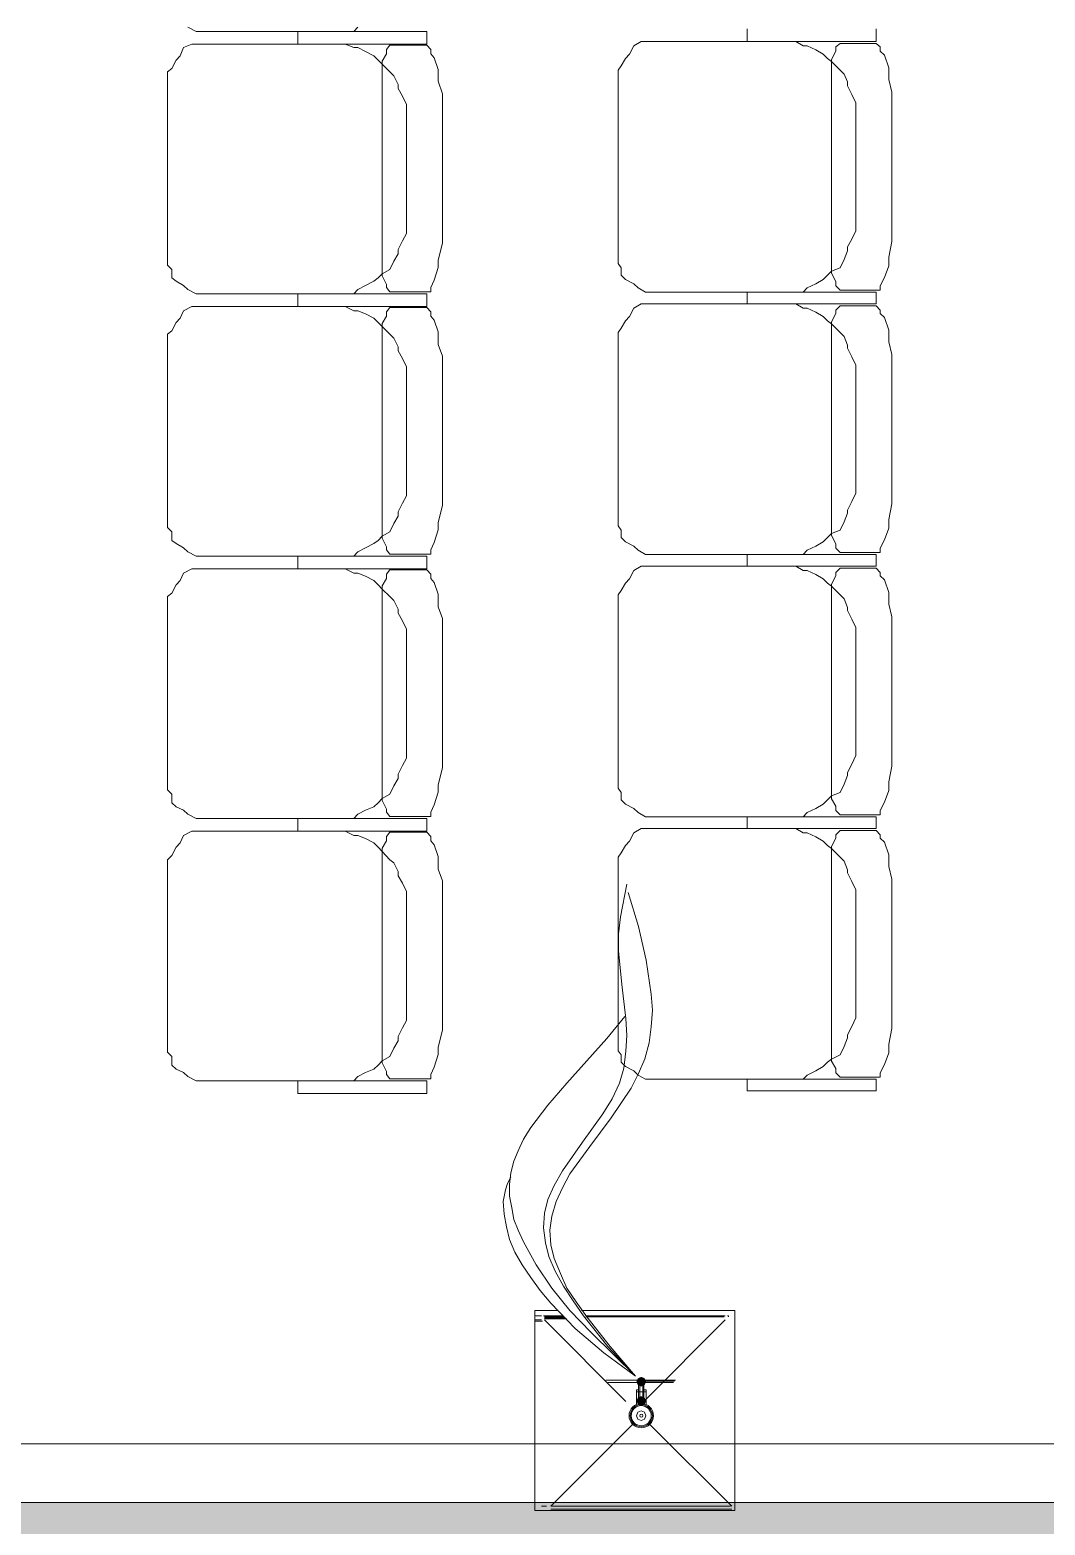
# Model space of a CAD drawing. Header units: millimetres. Extents: x 0 to 1189, y 0 to 841.
# Drawn here: x 506.08 to 525.12, y 312.58 to 340.6 of the extents above; entities that cross this region are included whole.
import ezdxf

# ---------------------------------------------------------------- set-up
doc = ezdxf.new("R2010")
doc.units = ezdxf.units.MM

msp = doc.modelspace()

# ---------------------------------------------------------------- hatches: boundary and pattern name
at = {"true_color": 0x7f7f7f}
h = msp.add_hatch(color=8, dxfattribs=at)
h.dxf.hatch_style = 2
h.paths.add_polyline_path([(517.60843, 315.204613), (517.634682, 315.268252), (517.60843, 315.331892), (517.544791, 315.358143), (517.481151, 315.331892), (517.4539, 315.267252), (517.480151, 315.203613), (517.543791, 315.177361)])
h = msp.add_hatch(color=8, dxfattribs=at)
h.dxf.hatch_style = 2
h.paths.add_polyline_path([(517.60743, 314.969892), (517.543791, 314.996143), (517.480151, 314.969892), (517.4539, 314.906252), (517.480151, 314.842612), (517.544791, 314.815361), (517.60843, 314.841612), (517.634682, 314.905252)])
at = {"true_color": 0xf1d696}
h = msp.add_hatch(color=41, dxfattribs=at)
h.dxf.hatch_style = 2
h.paths.add_polyline_path([(632.001966, 313.004249), (632.001966, 312.304248), (465.04971, 312.304248), (465.04971, 313.004249)])

# ---------------------------------------------------------------- linework, layer by layer
at = {"color": 8, "lineweight": 0, "true_color": 0x7f7f7f}
for points in [[(509.197778, 340.574291), (509.039778, 340.653291)], [(509.356778, 340.574291), (509.197778, 340.574291)], [(511.696782, 340.574291), (509.356778, 340.574291)], [(511.101781, 340.574291), (513.520785, 340.574291)], [(511.101781, 340.336291), (511.101781, 340.574291)], [(511.854782, 340.574291), (511.696782, 340.574291)], [(511.993782, 340.574291), (511.854782, 340.574291)], [(512.152782, 340.574291), (511.993782, 340.574291)], [(512.231783, 340.653291), (512.152782, 340.574291)], [(513.520785, 340.574291), (513.520785, 340.336291)], [(519.527794, 340.387291), (519.527794, 340.625291)], [(521.946797, 340.625291), (521.946797, 340.387291)], [(508.900777, 340.11829), (508.959778, 340.277291)], [(508.959778, 340.277291), (509.118778, 340.336291)], [(509.118778, 340.336291), (509.277778, 340.336291)], [(509.277778, 340.336291), (509.356778, 340.336291)], [(509.356778, 340.336291), (511.696782, 340.336291)], [(513.520785, 340.336291), (511.101781, 340.336291)], [(511.696782, 340.336291), (511.854782, 340.336291)], [(511.854782, 340.336291), (511.993782, 340.336291)], [(511.993782, 340.336291), (512.152782, 340.277291)], [(512.152782, 340.277291), (512.231783, 340.277291)], [(512.231783, 340.277291), (512.370783, 340.19729)], [(512.766783, 340.237291), (512.826783, 340.316291)], [(512.766783, 340.15829), (512.766783, 340.237291)], [(512.826783, 340.316291), (512.905784, 340.316291)], [(512.905784, 340.316291), (513.520785, 340.316291)], [(513.520785, 340.316291), (513.599785, 340.237291)], [(513.599785, 340.237291), (513.599785, 340.15829)], [(517.32679, 340.14929), (517.40679, 340.308291)], [(517.40679, 340.308291), (517.545791, 340.387291)], [(517.545791, 340.387291), (517.703791, 340.387291)], [(517.703791, 340.387291), (517.782791, 340.387291)], [(517.782791, 340.387291), (520.122795, 340.387291)], [(521.946797, 340.387291), (519.527794, 340.387291)], [(520.122795, 340.387291), (520.281795, 340.387291)], [(520.281795, 340.387291), (520.439795, 340.387291)], [(520.439795, 340.387291), (520.578795, 340.308291)], [(520.578795, 340.308291), (520.657795, 340.308291)], [(520.657795, 340.308291), (520.816796, 340.22829)], [(520.816796, 340.22829), (520.955796, 340.14929)], [(521.193796, 340.288291), (521.272796, 340.347291)], [(521.193796, 340.20829), (521.193796, 340.288291)], [(521.272796, 340.347291), (521.351797, 340.347291)], [(521.351797, 340.347291), (521.946797, 340.347291)], [(521.946797, 340.347291), (522.025798, 340.288291)], [(522.025798, 340.288291), (522.025798, 340.20829)], [(508.741777, 339.88029), (508.821777, 340.03929)], [(508.821777, 340.03929), (508.900777, 340.11829)], [(512.370783, 340.19729), (512.528783, 340.11829)], [(512.528783, 340.11829), (512.608783, 340.03929)], [(512.608783, 340.03929), (512.687783, 339.95929)], [(512.687783, 340.01929), (512.766783, 340.15829)], [(512.687783, 339.325289), (512.687783, 340.01929)], [(512.687783, 339.95929), (512.826783, 339.82029)], [(513.599785, 340.15829), (513.658785, 340.07829)], [(513.658785, 340.07829), (513.738785, 339.86029)], [(517.16879, 339.93129), (517.24779, 340.07029)], [(517.24779, 340.07029), (517.32679, 340.14929)], [(520.955796, 340.14929), (521.034796, 340.07029)], [(521.034796, 340.07029), (521.113796, 340.01029)], [(521.113796, 340.05029), (521.193796, 340.20829)], [(521.113796, 339.376289), (521.113796, 340.05029)], [(521.113796, 340.01029), (521.272796, 339.85229)], [(522.025798, 340.20829), (522.105798, 340.12929)], [(522.105798, 340.12929), (522.184798, 339.89129)], [(508.662777, 339.82029), (508.741777, 339.88029)], [(508.662777, 337.481286), (508.662777, 339.82029)], [(512.826783, 339.82029), (512.905784, 339.74129)], [(512.905784, 339.74129), (512.984784, 339.58329)], [(513.738785, 339.86029), (513.738785, 339.64229)], [(517.10879, 339.85229), (517.16879, 339.93129)], [(517.10879, 337.512286), (517.10879, 339.85229)], [(521.272796, 339.85229), (521.351797, 339.77229)], [(521.351797, 339.77229), (521.411797, 339.63329)], [(522.184798, 339.89129), (522.184798, 339.67329)], [(522.184798, 339.67329), (522.244798, 339.435289)], [(512.984784, 339.58329), (512.984784, 339.503289)], [(512.984784, 339.503289), (513.064784, 339.364289)], [(513.738785, 339.64229), (513.817785, 339.404289)], [(513.817785, 339.404289), (513.817785, 339.186289)], [(521.113796, 336.719285), (521.113796, 339.376289)], [(521.411797, 339.63329), (521.411797, 339.554289)], [(521.411797, 339.554289), (521.490797, 339.396289)], [(521.490797, 339.396289), (521.569797, 339.237289)], [(522.244798, 339.435289), (522.244798, 339.217289)], [(512.687783, 336.688285), (512.687783, 339.325289)], [(513.064784, 339.364289), (513.143784, 339.206289)], [(513.143784, 339.206289), (513.143784, 339.047289)], [(513.817785, 339.186289), (513.817785, 338.869288)], [(521.569797, 339.237289), (521.569797, 339.098289)], [(521.569797, 339.098289), (521.569797, 338.940289)], [(522.244798, 339.217289), (522.244798, 338.920288)], [(513.143784, 339.047289), (513.143784, 338.908288)], [(513.143784, 338.908288), (513.143784, 337.917287)], [(513.817785, 338.869288), (513.817785, 337.124286)], [(521.569797, 338.940289), (521.569797, 337.948287)], [(522.244798, 338.920288), (522.244798, 337.175286)], [(513.143784, 337.917287), (513.143784, 337.025286)], [(521.569797, 337.948287), (521.569797, 337.056286)], [(508.662777, 336.331285), (508.662777, 337.481286)], [(517.10879, 336.382285), (517.10879, 337.512286)], [(522.244798, 337.175286), (522.244798, 336.878285)], [(513.143784, 337.025286), (513.143784, 336.946285)], [(513.143784, 336.946285), (513.143784, 336.787285)], [(513.817785, 337.124286), (513.817785, 336.827285)], [(521.569797, 337.056286), (521.569797, 336.977286)], [(521.569797, 336.977286), (521.569797, 336.838285)], [(522.244798, 336.878285), (522.244798, 336.640285)], [(512.687783, 336.291284), (512.687783, 336.688285)], [(513.064784, 336.648285), (512.984784, 336.490285)], [(513.143784, 336.787285), (513.064784, 336.648285)], [(513.817785, 336.608285), (513.738785, 336.291284)], [(513.817785, 336.827285), (513.817785, 336.608285)], [(521.113796, 336.342285), (521.113796, 336.719285)], [(521.490797, 336.679285), (521.411797, 336.540285)], [(521.569797, 336.838285), (521.490797, 336.679285)], [(522.244798, 336.640285), (522.184798, 336.342285)], [(508.662777, 336.192284), (508.662777, 336.331285)], [(512.687783, 336.152284), (512.687783, 336.291284)], [(512.984784, 336.410285), (512.905784, 336.271284)], [(512.984784, 336.490285), (512.984784, 336.410285)], [(513.738785, 336.291284), (513.738785, 336.152284)], [(517.10879, 336.223284), (517.10879, 336.382285)], [(521.113796, 336.184284), (521.113796, 336.342285)], [(521.351797, 336.303284), (521.272796, 336.144284)], [(521.411797, 336.461285), (521.351797, 336.303284)], [(521.411797, 336.540285), (521.411797, 336.461285)], [(522.184798, 336.342285), (522.184798, 336.184284)], [(508.741777, 336.113284), (508.662777, 336.192284)], [(508.741777, 335.954284), (508.741777, 336.113284)], [(512.687783, 336.034284), (512.608783, 335.954284)], [(512.687783, 335.994284), (512.687783, 336.152284)], [(512.826783, 336.113284), (512.687783, 336.034284)], [(512.905784, 336.271284), (512.826783, 336.113284)], [(513.738785, 336.152284), (513.658785, 335.915284)], [(517.16879, 336.144284), (517.10879, 336.223284)], [(517.16879, 336.005284), (517.16879, 336.144284)], [(521.113796, 336.084284), (521.034796, 336.005284)], [(521.113796, 336.045284), (521.113796, 336.184284)], [(521.272796, 336.144284), (521.113796, 336.084284)], [(521.193796, 335.886284), (521.113796, 336.045284)], [(522.184798, 336.184284), (522.105798, 335.965284)], [(508.821777, 335.895284), (508.741777, 335.954284)], [(508.959778, 335.815284), (508.821777, 335.895284)], [(509.039778, 335.736284), (508.959778, 335.815284)], [(509.197778, 335.657284), (509.039778, 335.736284)], [(512.231783, 335.736284), (512.152782, 335.657284)], [(512.370783, 335.815284), (512.231783, 335.736284)], [(512.528783, 335.895284), (512.370783, 335.815284)], [(512.608783, 335.954284), (512.528783, 335.895284)], [(512.766783, 335.835284), (512.687783, 335.994284)], [(512.766783, 335.776284), (512.766783, 335.835284)], [(512.826783, 335.696284), (512.766783, 335.776284)], [(513.658785, 335.915284), (513.599785, 335.776284)], [(513.599785, 335.776284), (513.599785, 335.696284)], [(517.24779, 335.926284), (517.16879, 336.005284)], [(517.40679, 335.846284), (517.24779, 335.926284)], [(517.485791, 335.767284), (517.40679, 335.846284)], [(517.624791, 335.688284), (517.485791, 335.767284)], [(520.657795, 335.767284), (520.578795, 335.688284)], [(520.816796, 335.846284), (520.657795, 335.767284)], [(520.955796, 335.926284), (520.816796, 335.846284)], [(521.034796, 336.005284), (520.955796, 335.926284)], [(521.193796, 335.807284), (521.193796, 335.886284)], [(521.272796, 335.728284), (521.193796, 335.807284)], [(521.351797, 335.728284), (521.272796, 335.728284)], [(521.946797, 335.728284), (521.351797, 335.728284)], [(522.025798, 335.728284), (521.946797, 335.728284)], [(522.105798, 335.965284), (522.025798, 335.807284)], [(522.025798, 335.807284), (522.025798, 335.728284)], [(509.356778, 335.657284), (509.197778, 335.657284)], [(511.696782, 335.657284), (509.356778, 335.657284)], [(511.101781, 335.657284), (513.520785, 335.657284)], [(511.101781, 335.419283), (511.101781, 335.657284)], [(511.854782, 335.657284), (511.696782, 335.657284)], [(511.993782, 335.657284), (511.854782, 335.657284)], [(512.152782, 335.657284), (511.993782, 335.657284)], [(512.905784, 335.696284), (512.826783, 335.696284)], [(513.520785, 335.696284), (512.905784, 335.696284)], [(513.599785, 335.696284), (513.520785, 335.696284)], [(513.520785, 335.657284), (513.520785, 335.419283)], [(517.40679, 335.390283), (517.545791, 335.470283)], [(517.545791, 335.470283), (517.703791, 335.470283)], [(517.782791, 335.688284), (517.624791, 335.688284)], [(517.703791, 335.470283), (517.782791, 335.470283)], [(520.122795, 335.688284), (517.782791, 335.688284)], [(517.782791, 335.470283), (520.122795, 335.470283)], [(519.527794, 335.688284), (521.946797, 335.688284)], [(519.527794, 335.470283), (519.527794, 335.688284)], [(521.946797, 335.470283), (519.527794, 335.470283)], [(520.281795, 335.688284), (520.122795, 335.688284)], [(520.122795, 335.470283), (520.281795, 335.470283)], [(520.439795, 335.688284), (520.281795, 335.688284)], [(520.281795, 335.470283), (520.439795, 335.470283)], [(520.578795, 335.688284), (520.439795, 335.688284)], [(520.439795, 335.470283), (520.578795, 335.390283)], [(521.946797, 335.688284), (521.946797, 335.470283)], [(508.821777, 335.121283), (508.900777, 335.201283)], [(508.900777, 335.201283), (508.959778, 335.340283)], [(508.959778, 335.340283), (509.118778, 335.419283)], [(509.118778, 335.419283), (509.277778, 335.419283)], [(509.277778, 335.419283), (509.356778, 335.419283)], [(509.356778, 335.419283), (511.696782, 335.419283)], [(513.520785, 335.419283), (511.101781, 335.419283)], [(511.696782, 335.419283), (511.854782, 335.419283)], [(511.854782, 335.419283), (511.993782, 335.419283)], [(511.993782, 335.419283), (512.152782, 335.340283)], [(512.152782, 335.340283), (512.231783, 335.340283)], [(512.231783, 335.340283), (512.370783, 335.280283)], [(512.370783, 335.280283), (512.528783, 335.201283)], [(512.528783, 335.201283), (512.608783, 335.121283)], [(512.687783, 335.102283), (512.766783, 335.240283)], [(512.766783, 335.320283), (512.826783, 335.399283)], [(512.766783, 335.240283), (512.766783, 335.320283)], [(512.826783, 335.399283), (512.905784, 335.399283)], [(512.905784, 335.399283), (513.520785, 335.399283)], [(513.520785, 335.399283), (513.599785, 335.320283)], [(513.599785, 335.320283), (513.599785, 335.240283)], [(513.599785, 335.240283), (513.658785, 335.161283)], [(517.24779, 335.153283), (517.32679, 335.232283)], [(517.32679, 335.232283), (517.40679, 335.390283)], [(520.578795, 335.390283), (520.657795, 335.390283)], [(520.657795, 335.390283), (520.816796, 335.311283)], [(520.816796, 335.311283), (520.955796, 335.232283)], [(520.955796, 335.232283), (521.034796, 335.153283)], [(521.113796, 335.133283), (521.193796, 335.291283)], [(521.193796, 335.351283), (521.272796, 335.430283)], [(521.193796, 335.291283), (521.193796, 335.351283)], [(521.272796, 335.430283), (521.351797, 335.430283)], [(521.351797, 335.430283), (521.946797, 335.430283)], [(521.946797, 335.430283), (522.025798, 335.351283)], [(522.025798, 335.351283), (522.025798, 335.291283)], [(522.025798, 335.291283), (522.105798, 335.212283)], [(522.105798, 335.212283), (522.184798, 334.974282)], [(508.662777, 334.903282), (508.741777, 334.963282)], [(508.662777, 332.564279), (508.662777, 334.903282)], [(508.741777, 334.963282), (508.821777, 335.121283)], [(512.608783, 335.121283), (512.687783, 335.042283)], [(512.687783, 334.408282), (512.687783, 335.102283)], [(512.687783, 335.042283), (512.826783, 334.903282)], [(512.826783, 334.903282), (512.905784, 334.824282)], [(513.658785, 335.161283), (513.738785, 334.943282)], [(513.738785, 334.943282), (513.738785, 334.705282)], [(517.10879, 334.934282), (517.16879, 335.014283)], [(517.10879, 332.595279), (517.10879, 334.934282)], [(517.16879, 335.014283), (517.24779, 335.153283)], [(521.034796, 335.153283), (521.113796, 335.093283)], [(521.113796, 334.459282), (521.113796, 335.133283)], [(521.113796, 335.093283), (521.272796, 334.934282)], [(521.272796, 334.934282), (521.351797, 334.855282)], [(522.184798, 334.974282), (522.184798, 334.756282)], [(512.905784, 334.824282), (512.984784, 334.665282)], [(512.984784, 334.665282), (512.984784, 334.586282)], [(513.738785, 334.705282), (513.817785, 334.487282)], [(521.351797, 334.855282), (521.411797, 334.697282)], [(521.411797, 334.697282), (521.411797, 334.637282)], [(521.411797, 334.637282), (521.490797, 334.478282)], [(522.184798, 334.756282), (522.244798, 334.518282)], [(512.687783, 331.751278), (512.687783, 334.408282)], [(512.984784, 334.586282), (513.064784, 334.447282)], [(513.064784, 334.447282), (513.143784, 334.289281)], [(513.817785, 334.487282), (513.817785, 334.269281)], [(521.113796, 331.802278), (521.113796, 334.459282)], [(521.490797, 334.478282), (521.569797, 334.320281)], [(522.244798, 334.518282), (522.244798, 334.300281)], [(513.143784, 334.289281), (513.143784, 334.130281)], [(513.143784, 334.130281), (513.143784, 333.991281)], [(513.817785, 334.269281), (513.817785, 333.952281)], [(521.569797, 334.320281), (521.569797, 334.181281)], [(521.569797, 334.181281), (521.569797, 334.022281)], [(522.244798, 334.300281), (522.244798, 334.003281)], [(513.143784, 333.991281), (513.143784, 333.000279)], [(513.817785, 333.952281), (513.817785, 332.207278)], [(521.569797, 334.022281), (521.569797, 333.031279)], [(522.244798, 334.003281), (522.244798, 332.258278)], [(513.143784, 333.000279), (513.143784, 332.108278)], [(521.569797, 333.031279), (521.569797, 332.139278)], [(508.662777, 331.414277), (508.662777, 332.564279)], [(517.10879, 331.465277), (517.10879, 332.595279)], [(513.143784, 332.108278), (513.143784, 332.028278)], [(513.817785, 332.207278), (513.817785, 331.909278)], [(521.569797, 332.139278), (521.569797, 332.060278)], [(522.244798, 332.258278), (522.244798, 331.960278)], [(513.143784, 331.870278), (513.064784, 331.731278)], [(513.143784, 332.028278), (513.143784, 331.870278)], [(513.817785, 331.909278), (513.817785, 331.691277)], [(521.569797, 331.921278), (521.490797, 331.762278)], [(521.569797, 332.060278), (521.569797, 331.921278)], [(522.244798, 331.960278), (522.244798, 331.722277)], [(512.687783, 331.374277), (512.687783, 331.751278)], [(513.064784, 331.731278), (512.984784, 331.572277)], [(512.984784, 331.572277), (512.984784, 331.493277)], [(513.817785, 331.691277), (513.738785, 331.374277)], [(521.113796, 331.425277), (521.113796, 331.802278)], [(521.411797, 331.544277), (521.351797, 331.385277)], [(521.490797, 331.762278), (521.411797, 331.603277)], [(521.411797, 331.603277), (521.411797, 331.544277)], [(522.244798, 331.722277), (522.184798, 331.425277)], [(508.662777, 331.275277), (508.662777, 331.414277)], [(508.741777, 331.196277), (508.662777, 331.275277)], [(512.687783, 331.235277), (512.687783, 331.374277)], [(512.905784, 331.354277), (512.826783, 331.196277)], [(512.984784, 331.493277), (512.905784, 331.354277)], [(513.738785, 331.374277), (513.738785, 331.235277)], [(517.10879, 331.306277), (517.10879, 331.465277)], [(517.16879, 331.227277), (517.10879, 331.306277)], [(521.113796, 331.266277), (521.113796, 331.425277)], [(521.113796, 331.128277), (521.113796, 331.266277)], [(521.351797, 331.385277), (521.272796, 331.227277)], [(522.184798, 331.266277), (522.105798, 331.048276)], [(522.184798, 331.425277), (522.184798, 331.266277)], [(508.741777, 331.037276), (508.741777, 331.196277)], [(508.821777, 330.978276), (508.741777, 331.037276)], [(508.959778, 330.898276), (508.821777, 330.978276)], [(512.528783, 330.978276), (512.370783, 330.898276)], [(512.608783, 331.037276), (512.528783, 330.978276)], [(512.687783, 331.116277), (512.608783, 331.037276)], [(512.687783, 331.077277), (512.687783, 331.235277)], [(512.826783, 331.196277), (512.687783, 331.116277)], [(512.766783, 330.918276), (512.687783, 331.077277)], [(513.658785, 330.997276), (513.599785, 330.859276)], [(513.738785, 331.235277), (513.658785, 330.997276)], [(517.16879, 331.088277), (517.16879, 331.227277)], [(517.24779, 331.009276), (517.16879, 331.088277)], [(517.40679, 330.929276), (517.24779, 331.009276)], [(520.955796, 331.009276), (520.816796, 330.929276)], [(521.034796, 331.088277), (520.955796, 331.009276)], [(521.113796, 331.167277), (521.034796, 331.088277)], [(521.272796, 331.227277), (521.113796, 331.167277)], [(521.193796, 330.969276), (521.113796, 331.128277)], [(521.193796, 330.890276), (521.193796, 330.969276)], [(522.105798, 331.048276), (522.025798, 330.890276)], [(509.039778, 330.819276), (508.959778, 330.898276)], [(509.197778, 330.740276), (509.039778, 330.819276)], [(509.356778, 330.740276), (509.197778, 330.740276)], [(511.696782, 330.740276), (509.356778, 330.740276)], [(511.101781, 330.740276), (513.520785, 330.740276)], [(511.101781, 330.502276), (511.101781, 330.740276)], [(511.854782, 330.740276), (511.696782, 330.740276)], [(511.993782, 330.740276), (511.854782, 330.740276)], [(512.152782, 330.740276), (511.993782, 330.740276)], [(512.231783, 330.819276), (512.152782, 330.740276)], [(512.370783, 330.898276), (512.231783, 330.819276)], [(512.766783, 330.859276), (512.766783, 330.918276)], [(512.826783, 330.779276), (512.766783, 330.859276)], [(512.905784, 330.779276), (512.826783, 330.779276)], [(513.520785, 330.779276), (512.905784, 330.779276)], [(513.599785, 330.779276), (513.520785, 330.779276)], [(513.520785, 330.740276), (513.520785, 330.502276)], [(513.599785, 330.859276), (513.599785, 330.779276)], [(517.485791, 330.850276), (517.40679, 330.929276)], [(517.624791, 330.771276), (517.485791, 330.850276)], [(517.782791, 330.771276), (517.624791, 330.771276)], [(520.122795, 330.771276), (517.782791, 330.771276)], [(519.527794, 330.771276), (521.946797, 330.771276)], [(519.527794, 330.553276), (519.527794, 330.771276)], [(520.281795, 330.771276), (520.122795, 330.771276)], [(520.439795, 330.771276), (520.281795, 330.771276)], [(520.578795, 330.771276), (520.439795, 330.771276)], [(520.657795, 330.850276), (520.578795, 330.771276)], [(520.816796, 330.929276), (520.657795, 330.850276)], [(521.272796, 330.810276), (521.193796, 330.890276)], [(521.351797, 330.810276), (521.272796, 330.810276)], [(521.946797, 330.810276), (521.351797, 330.810276)], [(522.025798, 330.810276), (521.946797, 330.810276)], [(521.946797, 330.771276), (521.946797, 330.553276)], [(522.025798, 330.890276), (522.025798, 330.810276)], [(508.900777, 330.284275), (508.959778, 330.422276)], [(508.959778, 330.422276), (509.118778, 330.502276)], [(509.118778, 330.502276), (509.277778, 330.502276)], [(509.277778, 330.502276), (509.356778, 330.502276)], [(509.356778, 330.502276), (511.696782, 330.502276)], [(513.520785, 330.502276), (511.101781, 330.502276)], [(511.696782, 330.502276), (511.854782, 330.502276)], [(511.854782, 330.502276), (511.993782, 330.502276)], [(511.993782, 330.502276), (512.152782, 330.422276)], [(512.152782, 330.422276), (512.231783, 330.422276)], [(512.231783, 330.422276), (512.370783, 330.363275)], [(512.766783, 330.403275), (512.826783, 330.482276)], [(512.826783, 330.482276), (512.905784, 330.482276)], [(512.905784, 330.482276), (513.520785, 330.482276)], [(513.520785, 330.482276), (513.599785, 330.403275)], [(517.32679, 330.315275), (517.40679, 330.473276)], [(517.40679, 330.473276), (517.545791, 330.553276)], [(517.545791, 330.553276), (517.703791, 330.553276)], [(517.703791, 330.553276), (517.782791, 330.553276)], [(517.782791, 330.553276), (520.122795, 330.553276)], [(521.946797, 330.553276), (519.527794, 330.553276)], [(520.122795, 330.553276), (520.281795, 330.553276)], [(520.281795, 330.553276), (520.439795, 330.553276)], [(520.439795, 330.553276), (520.578795, 330.473276)], [(520.578795, 330.473276), (520.657795, 330.473276)], [(520.657795, 330.473276), (520.816796, 330.394275)], [(521.193796, 330.434276), (521.272796, 330.513276)], [(521.193796, 330.374275), (521.193796, 330.434276)], [(521.272796, 330.513276), (521.351797, 330.513276)], [(521.351797, 330.513276), (521.946797, 330.513276)], [(521.946797, 330.513276), (522.025798, 330.434276)], [(522.025798, 330.434276), (522.025798, 330.374275)], [(508.741777, 330.046275), (508.821777, 330.204275)], [(508.821777, 330.204275), (508.900777, 330.284275)], [(512.370783, 330.363275), (512.528783, 330.284275)], [(512.528783, 330.284275), (512.608783, 330.204275)], [(512.608783, 330.204275), (512.687783, 330.125275)], [(512.687783, 330.185275), (512.766783, 330.323275)], [(512.687783, 329.491274), (512.687783, 330.185275)], [(512.687783, 330.125275), (512.826783, 329.986275)], [(512.766783, 330.323275), (512.766783, 330.403275)], [(513.599785, 330.403275), (513.599785, 330.323275)], [(513.599785, 330.323275), (513.658785, 330.244275)], [(513.658785, 330.244275), (513.738785, 330.026275)], [(517.16879, 330.097275), (517.24779, 330.235275)], [(517.24779, 330.235275), (517.32679, 330.315275)], [(520.816796, 330.394275), (520.955796, 330.315275)], [(520.955796, 330.315275), (521.034796, 330.235275)], [(521.034796, 330.235275), (521.113796, 330.176275)], [(521.113796, 330.216275), (521.193796, 330.374275)], [(521.113796, 329.541274), (521.113796, 330.216275)], [(521.113796, 330.176275), (521.272796, 330.017275)], [(522.025798, 330.374275), (522.105798, 330.295275)], [(522.105798, 330.295275), (522.184798, 330.057275)], [(508.662777, 329.986275), (508.741777, 330.046275)], [(508.662777, 327.647271), (508.662777, 329.986275)], [(512.826783, 329.986275), (512.905784, 329.907275)], [(512.905784, 329.907275), (512.984784, 329.748274)], [(513.738785, 330.026275), (513.738785, 329.788275)], [(517.10879, 330.017275), (517.16879, 330.097275)], [(517.10879, 327.678271), (517.10879, 330.017275)], [(521.272796, 330.017275), (521.351797, 329.938275)], [(521.351797, 329.938275), (521.411797, 329.779275)], [(522.184798, 330.057275), (522.184798, 329.839275)], [(512.984784, 329.748274), (512.984784, 329.669274)], [(512.984784, 329.669274), (513.064784, 329.530274)], [(513.738785, 329.788275), (513.817785, 329.570274)], [(513.817785, 329.570274), (513.817785, 329.352274)], [(521.411797, 329.779275), (521.411797, 329.720274)], [(521.411797, 329.720274), (521.490797, 329.561274)], [(522.184798, 329.839275), (522.244798, 329.601274)], [(522.244798, 329.601274), (522.244798, 329.383274)], [(512.687783, 326.83427), (512.687783, 329.491274)], [(513.064784, 329.530274), (513.143784, 329.372274)], [(513.143784, 329.372274), (513.143784, 329.213274)], [(513.817785, 329.352274), (513.817785, 329.035273)], [(521.113796, 326.88527), (521.113796, 329.541274)], [(521.490797, 329.561274), (521.569797, 329.403274)], [(521.569797, 329.403274), (521.569797, 329.264274)], [(522.244798, 329.383274), (522.244798, 329.085273)], [(513.143784, 329.213274), (513.143784, 329.074273)], [(513.143784, 329.074273), (513.143784, 328.083272)], [(513.817785, 329.035273), (513.817785, 327.290271)], [(521.569797, 329.264274), (521.569797, 329.105273)], [(521.569797, 329.105273), (521.569797, 328.114272)], [(522.244798, 329.085273), (522.244798, 327.341271)], [(513.143784, 328.083272), (513.143784, 327.191271)], [(521.569797, 328.114272), (521.569797, 327.222271)], [(508.662777, 326.49727), (508.662777, 327.647271)], [(517.10879, 326.54827), (517.10879, 327.678271)], [(522.244798, 327.341271), (522.244798, 327.02327)], [(513.143784, 327.191271), (513.143784, 327.11127)], [(513.143784, 327.11127), (513.143784, 326.95327)], [(513.817785, 327.290271), (513.817785, 326.99227)], [(521.569797, 327.222271), (521.569797, 327.14227)], [(521.569797, 327.14227), (521.569797, 327.00427)], [(512.687783, 326.457269), (512.687783, 326.83427)], [(513.064784, 326.81427), (512.984784, 326.65527)], [(513.143784, 326.95327), (513.064784, 326.81427)], [(513.817785, 326.77427), (513.738785, 326.457269)], [(513.817785, 326.99227), (513.817785, 326.77427)], [(521.113796, 326.50827), (521.113796, 326.88527)], [(521.490797, 326.84527), (521.411797, 326.68627)], [(521.569797, 327.00427), (521.490797, 326.84527)], [(522.244798, 326.80527), (522.184798, 326.50827)], [(522.244798, 327.02327), (522.244798, 326.80527)], [(508.662777, 326.358269), (508.662777, 326.49727)], [(512.984784, 326.57627), (512.905784, 326.437269)], [(512.984784, 326.65527), (512.984784, 326.57627)], [(517.10879, 326.389269), (517.10879, 326.54827)], [(521.113796, 326.349269), (521.113796, 326.50827)], [(521.411797, 326.62727), (521.351797, 326.468269)], [(521.411797, 326.68627), (521.411797, 326.62727)], [(522.184798, 326.50827), (522.184798, 326.349269)], [(508.741777, 326.279269), (508.662777, 326.358269)], [(508.741777, 326.120269), (508.741777, 326.279269)], [(512.687783, 326.318269), (512.687783, 326.457269)], [(512.687783, 326.160269), (512.687783, 326.318269)], [(512.826783, 326.279269), (512.687783, 326.199269)], [(512.905784, 326.437269), (512.826783, 326.279269)], [(513.738785, 326.318269), (513.658785, 326.080269)], [(513.738785, 326.457269), (513.738785, 326.318269)], [(517.16879, 326.310269), (517.10879, 326.389269)], [(517.16879, 326.171269), (517.16879, 326.310269)], [(521.113796, 326.250269), (521.034796, 326.171269)], [(521.113796, 326.191269), (521.113796, 326.349269)], [(521.272796, 326.310269), (521.113796, 326.250269)], [(521.351797, 326.468269), (521.272796, 326.310269)], [(522.184798, 326.349269), (522.105798, 326.131269)], [(508.821777, 326.041269), (508.741777, 326.120269)], [(508.959778, 325.981269), (508.821777, 326.041269)], [(509.039778, 325.902269), (508.959778, 325.981269)], [(512.370783, 325.981269), (512.231783, 325.902269)], [(512.528783, 326.041269), (512.370783, 325.981269)], [(512.608783, 326.120269), (512.528783, 326.041269)], [(512.687783, 326.199269), (512.608783, 326.120269)], [(512.766783, 326.001269), (512.687783, 326.160269)], [(512.766783, 325.942269), (512.766783, 326.001269)], [(512.826783, 325.862269), (512.766783, 325.942269)], [(513.658785, 326.080269), (513.599785, 325.942269)], [(513.599785, 325.942269), (513.599785, 325.862269)], [(517.24779, 326.092269), (517.16879, 326.171269)], [(517.40679, 326.012269), (517.24779, 326.092269)], [(517.485791, 325.933269), (517.40679, 326.012269)], [(517.624791, 325.854269), (517.485791, 325.933269)], [(520.657795, 325.933269), (520.578795, 325.854269)], [(520.816796, 326.012269), (520.657795, 325.933269)], [(520.955796, 326.092269), (520.816796, 326.012269)], [(521.034796, 326.171269), (520.955796, 326.092269)], [(521.193796, 326.052269), (521.113796, 326.191269)], [(521.193796, 325.973269), (521.193796, 326.052269)], [(521.272796, 325.893269), (521.193796, 325.973269)], [(522.105798, 326.131269), (522.025798, 325.973269)], [(522.025798, 325.973269), (522.025798, 325.893269)], [(509.197778, 325.823268), (509.039778, 325.902269)], [(509.356778, 325.823268), (509.197778, 325.823268)], [(511.696782, 325.823268), (509.356778, 325.823268)], [(511.101781, 325.823268), (513.520785, 325.823268)], [(511.101781, 325.585268), (511.101781, 325.823268)], [(511.854782, 325.823268), (511.696782, 325.823268)], [(511.993782, 325.823268), (511.854782, 325.823268)], [(512.152782, 325.823268), (511.993782, 325.823268)], [(512.231783, 325.902269), (512.152782, 325.823268)], [(512.905784, 325.862269), (512.826783, 325.862269)], [(513.520785, 325.862269), (512.905784, 325.862269)], [(513.599785, 325.862269), (513.520785, 325.862269)], [(513.520785, 325.823268), (513.520785, 325.585268)], [(517.782791, 325.854269), (517.624791, 325.854269)], [(520.122795, 325.854269), (517.782791, 325.854269)], [(519.527794, 325.854269), (521.946797, 325.854269)], [(519.527794, 325.636268), (519.527794, 325.854269)], [(520.281795, 325.854269), (520.122795, 325.854269)], [(520.439795, 325.854269), (520.281795, 325.854269)], [(520.578795, 325.854269), (520.439795, 325.854269)], [(521.351797, 325.893269), (521.272796, 325.893269)], [(521.946797, 325.893269), (521.351797, 325.893269)], [(522.025798, 325.893269), (521.946797, 325.893269)], [(521.946797, 325.854269), (521.946797, 325.636268)], [(508.821777, 325.287268), (508.900777, 325.367268)], [(508.900777, 325.367268), (508.959778, 325.505268)], [(508.959778, 325.505268), (509.118778, 325.585268)], [(509.118778, 325.585268), (509.277778, 325.585268)], [(509.277778, 325.585268), (509.356778, 325.585268)], [(509.356778, 325.585268), (511.696782, 325.585268)], [(513.520785, 325.585268), (511.101781, 325.585268)], [(511.696782, 325.585268), (511.854782, 325.585268)], [(511.854782, 325.585268), (511.993782, 325.585268)], [(511.993782, 325.585268), (512.152782, 325.505268)], [(512.152782, 325.505268), (512.231783, 325.505268)], [(512.231783, 325.505268), (512.370783, 325.446268)], [(512.370783, 325.446268), (512.528783, 325.367268)], [(512.528783, 325.367268), (512.608783, 325.287268)], [(512.687783, 325.267268), (512.766783, 325.406268)], [(512.766783, 325.486268), (512.826783, 325.565268)], [(512.766783, 325.406268), (512.766783, 325.486268)], [(512.826783, 325.565268), (512.905784, 325.565268)], [(512.905784, 325.565268), (513.520785, 325.565268)], [(513.520785, 325.565268), (513.599785, 325.486268)], [(513.599785, 325.486268), (513.599785, 325.406268)], [(513.599785, 325.406268), (513.658785, 325.327268)], [(517.24779, 325.318268), (517.32679, 325.398268)], [(517.32679, 325.398268), (517.40679, 325.556268)], [(517.40679, 325.556268), (517.545791, 325.636268)], [(517.545791, 325.636268), (517.703791, 325.636268)], [(517.703791, 325.636268), (517.782791, 325.636268)], [(517.782791, 325.636268), (520.122795, 325.636268)], [(521.946797, 325.636268), (519.527794, 325.636268)], [(520.122795, 325.636268), (520.281795, 325.636268)], [(520.281795, 325.636268), (520.439795, 325.636268)], [(520.439795, 325.636268), (520.578795, 325.556268)], [(520.578795, 325.556268), (520.657795, 325.556268)], [(520.657795, 325.556268), (520.816796, 325.477268)], [(520.816796, 325.477268), (520.955796, 325.398268)], [(520.955796, 325.398268), (521.034796, 325.318268)], [(521.113796, 325.298268), (521.193796, 325.457268)], [(521.193796, 325.517268), (521.272796, 325.596268)], [(521.193796, 325.457268), (521.193796, 325.517268)], [(521.272796, 325.596268), (521.351797, 325.596268)], [(521.351797, 325.596268), (521.946797, 325.596268)], [(521.946797, 325.596268), (522.025798, 325.517268)], [(522.025798, 325.517268), (522.025798, 325.457268)], [(522.025798, 325.457268), (522.105798, 325.378268)], [(522.105798, 325.378268), (522.184798, 325.140267)], [(508.662777, 325.049267), (508.741777, 325.129267)], [(508.741777, 325.129267), (508.821777, 325.287268)], [(512.608783, 325.287268), (512.687783, 325.208268)], [(512.687783, 324.573267), (512.687783, 325.267268)], [(512.687783, 325.208268), (512.826783, 325.049267)], [(513.658785, 325.327268), (513.738785, 325.109267)], [(513.738785, 325.109267), (513.738785, 324.871267)], [(517.10879, 325.100267), (517.16879, 325.180267)], [(517.10879, 322.761264), (517.10879, 325.100267)], [(517.16879, 325.180267), (517.24779, 325.318268)], [(521.034796, 325.318268), (521.113796, 325.259268)], [(521.113796, 324.624267), (521.113796, 325.298268)], [(521.113796, 325.259268), (521.272796, 325.100267)], [(521.272796, 325.100267), (521.351797, 325.021267)], [(522.184798, 325.140267), (522.184798, 324.922267)], [(508.662777, 322.730264), (508.662777, 325.049267)], [(512.826783, 325.049267), (512.905784, 324.990267)], [(512.905784, 324.990267), (512.984784, 324.831267)], [(512.984784, 324.831267), (512.984784, 324.752267)], [(513.738785, 324.871267), (513.817785, 324.653267)], [(521.351797, 325.021267), (521.411797, 324.862267)], [(521.411797, 324.862267), (521.411797, 324.803267)], [(521.411797, 324.803267), (521.490797, 324.644267)], [(522.184798, 324.922267), (522.244798, 324.684267)], [(512.687783, 321.917263), (512.687783, 324.573267)], [(512.984784, 324.752267), (513.064784, 324.613267)], [(513.064784, 324.613267), (513.143784, 324.454266)], [(513.817785, 324.653267), (513.817785, 324.415266)], [(517.15779, 323.979266), (517.27679, 324.594267)], [(521.113796, 321.968263), (521.113796, 324.624267)], [(521.490797, 324.644267), (521.569797, 324.486266)], [(522.244798, 324.684267), (522.244798, 324.466266)], [(513.143784, 324.454266), (513.143784, 324.296266)], [(513.143784, 324.296266), (513.143784, 324.157266)], [(513.817785, 324.415266), (513.817785, 324.117266)], [(517.29679, 324.435266), (517.494791, 323.801265)], [(521.569797, 324.486266), (521.569797, 324.347266)], [(521.569797, 324.347266), (521.569797, 324.188266)], [(522.244798, 324.466266), (522.244798, 324.168266)], [(513.143784, 324.157266), (513.143784, 323.146264)], [(513.817785, 324.117266), (513.817785, 322.373263)], [(517.11779, 323.662265), (517.15779, 323.979266)], [(521.569797, 324.188266), (521.569797, 323.197264)], [(522.244798, 324.168266), (522.244798, 322.424263)], [(517.494791, 323.801265), (517.633791, 323.166264)], [(517.11779, 323.345265), (517.11779, 323.662265)], [(513.143784, 323.146264), (513.143784, 322.274263)], [(517.17779, 322.710264), (517.11779, 323.345265)], [(517.633791, 323.166264), (517.732791, 322.532263)], [(521.569797, 323.197264), (521.569797, 322.305263)], [(508.662777, 321.580262), (508.662777, 322.730264)], [(517.10879, 321.630262), (517.10879, 322.761264)], [(517.25679, 322.076263), (517.17779, 322.710264)], [(513.817785, 322.373263), (513.817785, 322.075263)], [(517.732791, 322.532263), (517.752791, 322.234263)], [(521.569797, 322.305263), (521.569797, 322.225263)], [(522.244798, 322.424263), (522.244798, 322.106263)], [(513.143784, 322.036263), (513.064784, 321.897262)], [(513.143784, 322.274263), (513.143784, 322.194263)], [(513.143784, 322.194263), (513.143784, 322.036263)], [(513.817785, 322.075263), (513.817785, 321.857262)], [(516.89979, 321.699262), (517.23679, 322.115263)], [(517.27679, 321.758262), (517.25679, 322.076263)], [(517.752791, 322.234263), (517.732791, 321.917263)], [(521.569797, 322.086263), (521.490797, 321.928263)], [(521.569797, 322.225263), (521.569797, 322.086263)], [(522.244798, 322.106263), (522.244798, 321.888262)], [(512.687783, 321.540262), (512.687783, 321.917263)], [(513.064784, 321.897262), (512.984784, 321.738262)], [(512.984784, 321.738262), (512.984784, 321.659262)], [(513.817785, 321.857262), (513.738785, 321.540262)], [(517.25679, 321.461262), (517.27679, 321.758262)], [(517.732791, 321.917263), (517.692791, 321.620262)], [(521.113796, 321.591262), (521.113796, 321.968263)], [(521.490797, 321.928263), (521.411797, 321.769262)], [(521.411797, 321.769262), (521.411797, 321.710262)], [(522.244798, 321.888262), (522.184798, 321.591262)], [(508.662777, 321.441262), (508.662777, 321.580262)], [(508.741777, 321.361262), (508.662777, 321.441262)], [(512.687783, 321.401262), (512.687783, 321.540262)], [(512.905784, 321.520262), (512.826783, 321.361262)], [(512.984784, 321.659262), (512.905784, 321.520262)], [(513.738785, 321.540262), (513.738785, 321.401262)], [(516.522789, 321.283262), (516.89979, 321.699262)], [(517.10879, 321.472262), (517.10879, 321.630262)], [(517.16879, 321.393262), (517.10879, 321.472262)], [(517.21679, 321.144261), (517.25679, 321.461262)], [(517.692791, 321.620262), (517.613791, 321.322262)], [(521.113796, 321.432262), (521.113796, 321.591262)], [(521.351797, 321.551262), (521.272796, 321.393262)], [(521.411797, 321.710262), (521.351797, 321.551262)], [(522.184798, 321.591262), (522.184798, 321.432262)], [(508.741777, 321.203261), (508.741777, 321.361262)], [(508.821777, 321.124261), (508.741777, 321.203261)], [(512.608783, 321.203261), (512.528783, 321.124261)], [(512.687783, 321.282262), (512.608783, 321.203261)], [(512.687783, 321.243261), (512.687783, 321.401262)], [(512.826783, 321.361262), (512.687783, 321.282262)], [(512.766783, 321.084261), (512.687783, 321.243261)], [(513.658785, 321.163261), (513.599785, 321.024261)], [(513.738785, 321.401262), (513.658785, 321.163261)], [(516.146789, 320.866261), (516.522789, 321.283262)], [(517.16879, 321.254261), (517.16879, 321.393262)], [(517.24779, 321.174261), (517.16879, 321.254261)], [(517.40679, 321.095261), (517.24779, 321.174261)], [(517.613791, 321.322262), (517.494791, 321.045261)], [(520.955796, 321.174261), (520.816796, 321.095261)], [(521.034796, 321.254261), (520.955796, 321.174261)], [(521.113796, 321.313262), (521.034796, 321.254261)], [(521.113796, 321.274262), (521.113796, 321.432262)], [(521.272796, 321.393262), (521.113796, 321.313262)], [(521.193796, 321.135261), (521.113796, 321.274262)], [(522.105798, 321.214261), (522.025798, 321.055261)], [(522.184798, 321.432262), (522.105798, 321.214261)], [(508.959778, 321.064261), (508.821777, 321.124261)], [(509.039778, 320.985261), (508.959778, 321.064261)], [(509.197778, 320.905261), (509.039778, 320.985261)], [(509.356778, 320.905261), (509.197778, 320.905261)], [(511.696782, 320.905261), (509.356778, 320.905261)], [(511.101781, 320.905261), (513.520785, 320.905261)], [(511.101781, 320.668261), (511.101781, 320.905261)], [(511.854782, 320.905261), (511.696782, 320.905261)], [(511.993782, 320.905261), (511.854782, 320.905261)], [(512.152782, 320.905261), (511.993782, 320.905261)], [(512.231783, 320.985261), (512.152782, 320.905261)], [(512.370783, 321.064261), (512.231783, 320.985261)], [(512.528783, 321.124261), (512.370783, 321.064261)], [(512.766783, 321.024261), (512.766783, 321.084261)], [(512.826783, 320.945261), (512.766783, 321.024261)], [(512.905784, 320.945261), (512.826783, 320.945261)], [(513.520785, 320.945261), (512.905784, 320.945261)], [(513.599785, 320.945261), (513.520785, 320.945261)], [(513.520785, 320.905261), (513.520785, 320.668261)], [(513.599785, 321.024261), (513.599785, 320.945261)], [(517.13779, 320.866261), (517.21679, 321.144261)], [(517.494791, 321.045261), (517.35579, 320.767261)], [(517.485791, 321.016261), (517.40679, 321.095261)], [(517.624791, 320.937261), (517.485791, 321.016261)], [(517.782791, 320.937261), (517.624791, 320.937261)], [(520.122795, 320.937261), (517.782791, 320.937261)], [(519.527794, 320.937261), (521.946797, 320.937261)], [(519.527794, 320.718261), (519.527794, 320.937261)], [(520.281795, 320.937261), (520.122795, 320.937261)], [(520.439795, 320.937261), (520.281795, 320.937261)], [(520.578795, 320.937261), (520.439795, 320.937261)], [(520.657795, 321.016261), (520.578795, 320.937261)], [(520.816796, 321.095261), (520.657795, 321.016261)], [(521.193796, 321.055261), (521.193796, 321.135261)], [(521.272796, 320.976261), (521.193796, 321.055261)], [(521.351797, 320.976261), (521.272796, 320.976261)], [(521.946797, 320.976261), (521.351797, 320.976261)], [(522.025798, 320.976261), (521.946797, 320.976261)], [(521.946797, 320.937261), (521.946797, 320.718261)], [(522.025798, 321.055261), (522.025798, 320.976261)], [(513.520785, 320.668261), (511.101781, 320.668261)], [(515.789788, 320.45026), (516.146789, 320.866261)], [(517.35579, 320.767261), (516.97879, 320.21226)], [(516.99879, 320.56926), (517.13779, 320.866261)], [(521.946797, 320.718261), (519.527794, 320.718261)], [(515.471788, 320.03426), (515.789788, 320.45026)], [(516.82079, 320.29126), (516.99879, 320.56926)], [(516.443789, 319.756259), (516.82079, 320.29126)], [(516.97879, 320.21226), (516.582789, 319.677259)], [(515.234787, 319.597259), (515.333787, 319.815259)], [(515.333787, 319.815259), (515.471788, 320.03426)], [(516.066788, 319.221258), (516.443789, 319.756259)], [(515.154787, 319.399259), (515.234787, 319.597259)], [(516.582789, 319.677259), (516.205789, 319.161258)], [(515.095787, 319.181258), (515.154787, 319.399259)], [(515.908788, 318.943258), (516.066788, 319.221258)], [(515.035787, 318.983258), (514.996787, 318.864258)], [(515.095787, 319.102258), (515.035787, 318.983258)], [(515.075787, 318.963258), (515.095787, 319.181258)], [(515.075787, 318.745258), (515.075787, 318.963258)], [(515.789788, 318.685258), (515.908788, 318.943258)], [(516.205789, 319.161258), (516.066788, 318.903258)], [(514.996787, 318.864258), (514.956787, 318.646258)], [(514.956787, 318.646258), (514.976787, 318.408257)], [(515.115787, 318.527257), (515.075787, 318.745258)], [(515.729788, 318.428257), (515.789788, 318.685258)], [(515.947788, 318.646258), (515.868788, 318.368257)], [(516.066788, 318.903258), (515.947788, 318.646258)], [(514.976787, 318.408257), (515.015787, 318.170257)], [(515.154787, 318.309257), (515.115787, 318.527257)], [(515.709788, 318.150257), (515.729788, 318.428257)], [(515.868788, 318.368257), (515.828788, 318.110257)], [(515.015787, 318.170257), (515.075787, 317.932256)], [(515.234787, 318.110257), (515.154787, 318.309257)], [(515.333787, 317.892256), (515.234787, 318.110257)], [(515.749788, 317.872256), (515.709788, 318.150257)], [(515.828788, 318.110257), (515.848788, 317.833256)], [(515.075787, 317.932256), (515.174787, 317.694256)], [(515.571788, 317.456256), (515.333787, 317.892256)], [(515.809788, 317.615256), (515.749788, 317.872256)], [(515.848788, 317.833256), (515.908788, 317.575256)], [(515.174787, 317.694256), (515.313787, 317.456256)], [(515.928788, 317.337256), (515.809788, 317.615256)], [(515.908788, 317.575256), (516.027788, 317.297255)], [(515.313787, 317.456256), (515.471788, 317.218255)], [(515.868788, 317.020255), (515.571788, 317.456256)], [(516.086788, 317.059255), (515.928788, 317.337256)], [(516.027788, 317.297255), (516.146789, 317.020255)], [(515.471788, 317.218255), (515.650788, 316.980255)], [(515.650788, 316.980255), (515.848788, 316.742255)], [(516.205789, 316.603254), (515.868788, 317.020255)], [(516.265789, 316.782255), (516.086788, 317.059255)], [(516.146789, 317.020255), (516.324789, 316.762255)], [(515.848788, 316.742255), (516.304789, 316.266254)], [(516.463789, 316.504254), (516.265789, 316.782255)], [(516.324789, 316.762255), (516.522789, 316.484254)], [(515.551788, 312.856249), (515.551788, 316.603254)], [(515.551788, 316.603254), (515.967788, 316.603254)], [(515.551788, 316.504254), (515.650788, 316.504254)], [(515.650788, 316.504254), (515.551788, 316.504254)], [(515.551788, 316.425254), (515.670788, 316.425254)], [(515.670788, 316.425254), (515.551788, 316.425254)], [(515.551788, 316.405254), (515.690788, 316.405254)], [(515.690788, 316.405254), (515.551788, 316.405254)], [(515.650788, 316.504254), (515.670788, 316.504254)], [(515.670788, 316.504254), (515.650788, 316.504254)], [(515.709788, 316.504254), (516.086788, 316.504254)], [(516.086788, 316.504254), (515.709788, 316.504254)], [(515.729788, 316.484254), (516.106788, 316.484254)], [(516.106788, 316.484254), (515.729788, 316.484254)], [(515.729788, 316.465254), (516.126789, 316.465254)], [(516.126789, 316.465254), (515.729788, 316.465254)], [(515.729788, 316.445254), (516.146789, 316.445254)], [(516.146789, 316.445254), (515.729788, 316.445254)], [(517.25679, 314.898252), (515.729788, 316.425254)], [(516.602789, 316.187254), (516.205789, 316.603254)], [(516.423789, 316.603254), (519.298793, 316.603254)], [(516.91979, 315.929253), (516.463789, 316.504254)], [(516.503789, 316.504254), (519.120793, 316.504254)], [(519.120793, 316.504254), (516.503789, 316.504254)], [(516.503789, 316.484254), (519.100793, 316.484254)], [(519.100793, 316.484254), (516.503789, 316.484254)], [(516.522789, 316.484254), (516.95979, 315.929253)], [(517.593791, 314.898252), (519.120793, 316.425254)], [(519.159793, 316.504254), (519.179793, 316.504254)], [(519.179793, 316.504254), (519.159793, 316.504254)], [(519.179793, 316.484254), (519.179793, 316.504254)], [(519.179793, 316.504254), (519.179793, 316.484254)], [(519.298793, 316.603254), (519.298793, 312.856249)], [(516.304789, 316.266254), (516.84079, 315.810253)], [(517.434791, 315.374253), (516.602789, 316.187254)], [(517.434791, 315.374253), (516.91979, 315.929253)], [(516.95979, 315.929253), (517.434791, 315.374253)], [(516.84079, 315.810253), (517.434791, 315.374253)], [(516.87979, 315.295252), (517.534791, 315.295252)], [(517.534791, 315.295252), (516.87979, 315.295252)], [(517.539791, 315.267252), (517.533791, 315.285252), (517.543791, 315.307252)], [(517.583791, 315.307252), (517.543791, 315.307252)], [(517.553791, 315.295252), (518.188792, 315.295252)], [(518.188792, 315.295252), (517.553791, 315.295252)], [(517.573791, 315.275252), (518.168792, 315.275252)], [(518.168792, 315.275252), (517.573791, 315.275252)], [(517.583791, 315.307252), (517.593791, 315.285252), (517.587791, 315.267252)], [(516.91979, 315.255252), (517.514791, 315.255252)], [(517.514791, 315.255252), (516.91979, 315.255252)], [(517.494791, 315.116252), (517.454791, 315.116252)], [(517.454791, 315.116252), (517.454791, 314.839252)], [(517.454791, 315.077252), (517.633791, 315.077252)], [(517.514791, 315.235252), (517.494791, 315.235252)], [(517.494791, 315.235252), (517.494791, 315.077252)], [(517.494791, 314.839252), (517.494791, 315.116252)], [(517.494791, 315.077252), (517.494791, 314.918252)], [(517.514791, 315.216252), (517.514791, 315.235252)], [(517.514791, 315.235252), (517.514791, 315.216252)], [(517.514791, 314.918252), (517.514791, 315.235252)], [(517.563791, 315.216252), (517.543291, 315.224752), (517.534791, 315.245252)], [(517.563791, 315.216252), (517.593791, 315.245252)], [(517.573791, 315.255252), (518.148792, 315.255252)], [(518.148792, 315.255252), (517.573791, 315.255252)], [(517.573791, 315.216252), (517.573791, 315.235252)], [(517.573791, 315.235252), (517.573791, 315.216252)], [(517.593791, 315.235252), (517.573791, 315.235252)], [(517.573791, 315.235252), (517.573791, 314.918252)], [(517.593791, 315.077252), (517.593791, 315.235252)], [(517.593791, 314.839252), (517.593791, 315.116252)], [(517.593791, 315.116252), (517.633791, 315.116252)], [(517.593791, 314.918252), (517.593791, 315.077252)], [(517.633791, 315.116252), (517.633791, 314.839252)], [(517.494791, 314.918252), (517.514791, 314.918252)], [(517.514791, 314.938252), (517.514791, 314.918252)], [(517.514791, 314.918252), (517.514791, 314.938252)], [(517.514791, 314.938252), (517.534791, 314.938252)], [(517.534791, 314.938252), (517.514791, 314.938252)], [(517.573791, 314.918252), (517.514791, 314.918252)], [(517.533791, 314.929252), (517.543166, 314.949752), (517.563791, 314.958252), (517.584791, 314.949752), (517.593791, 314.929252)], [(517.534791, 314.918252), (517.553791, 314.918252)], [(517.553791, 314.918252), (517.534791, 314.918252)], [(517.573791, 314.918252), (517.573791, 314.938252)], [(517.573791, 314.938252), (517.573791, 314.918252)], [(517.573791, 314.918252), (517.593791, 314.918252)], [(515.848788, 312.935249), (517.37579, 314.462251)], [(519.239793, 312.935249), (517.712791, 314.462251)], [(519.298793, 312.856249), (515.551788, 312.856249)], [(515.670788, 312.935249), (515.769788, 312.935249)], [(515.769788, 312.935249), (515.670788, 312.935249)], [(515.769788, 312.856249), (515.809788, 312.856249)], [(515.809788, 312.856249), (515.769788, 312.856249)], [(515.769788, 312.856249), (515.789788, 312.856249)], [(515.789788, 312.856249), (515.769788, 312.856249)], [(515.809788, 312.856249), (519.278793, 312.856249)], [(519.278793, 312.856249), (515.809788, 312.856249)], [(515.828788, 312.856249), (519.258793, 312.856249)], [(519.258793, 312.856249), (515.828788, 312.856249)], [(515.848788, 312.935249), (519.219793, 312.935249)], [(519.219793, 312.935249), (515.848788, 312.935249)], [(515.848788, 312.876249), (519.239793, 312.876249)], [(519.239793, 312.876249), (515.848788, 312.876249)], [(519.298793, 312.856249), (519.298793, 312.876249)], [(519.298793, 312.876249), (519.298793, 312.856249)]]:
    msp.add_lwpolyline(points, dxfattribs=at)
for points in [[(517.593791, 315.245252), (517.585166, 315.266627), (517.563791, 315.275252), (517.543291, 315.266627), (517.534791, 315.245252), (517.543291, 315.224752), (517.563791, 315.216252), (517.585166, 315.224752)], [(517.632791, 314.630251), (517.607041, 314.694001), (517.543791, 314.720252), (517.480916, 314.694001), (517.454791, 314.630251), (517.480916, 314.567376), (517.543791, 314.541251), (517.607041, 314.567376)], [(517.593791, 314.928252), (517.585166, 314.949252), (517.563791, 314.958252), (517.543291, 314.949252), (517.534791, 314.928252), (517.543291, 314.907252), (517.563791, 314.898252), (517.585166, 314.907252)], [(517.573791, 314.631251), (517.565166, 314.651751), (517.543791, 314.660251), (517.523291, 314.651751), (517.514791, 314.631251), (517.523291, 314.609876), (517.543791, 314.601251), (517.565166, 314.609876)]]:
    msp.add_lwpolyline(points, close=True, dxfattribs=at)
at = {"color": 7, "lineweight": 0}
for points in [[(632.701967, 314.104251), (464.349709, 314.104251)], [(632.001966, 313.004249), (465.04971, 313.004249)]]:
    msp.add_lwpolyline(points, dxfattribs=at)
at = {"color": 8, "lineweight": 0, "true_color": 0x7f7f7f}
for centre, radius in [((517.544291, 314.631251), 0.22825), ((517.544291, 314.630751), 0.2085), ((517.544291, 314.630751), 0.1885)]:
    msp.add_circle(centre, radius, dxfattribs=at)

doc.saveas('drawing.dxf')
